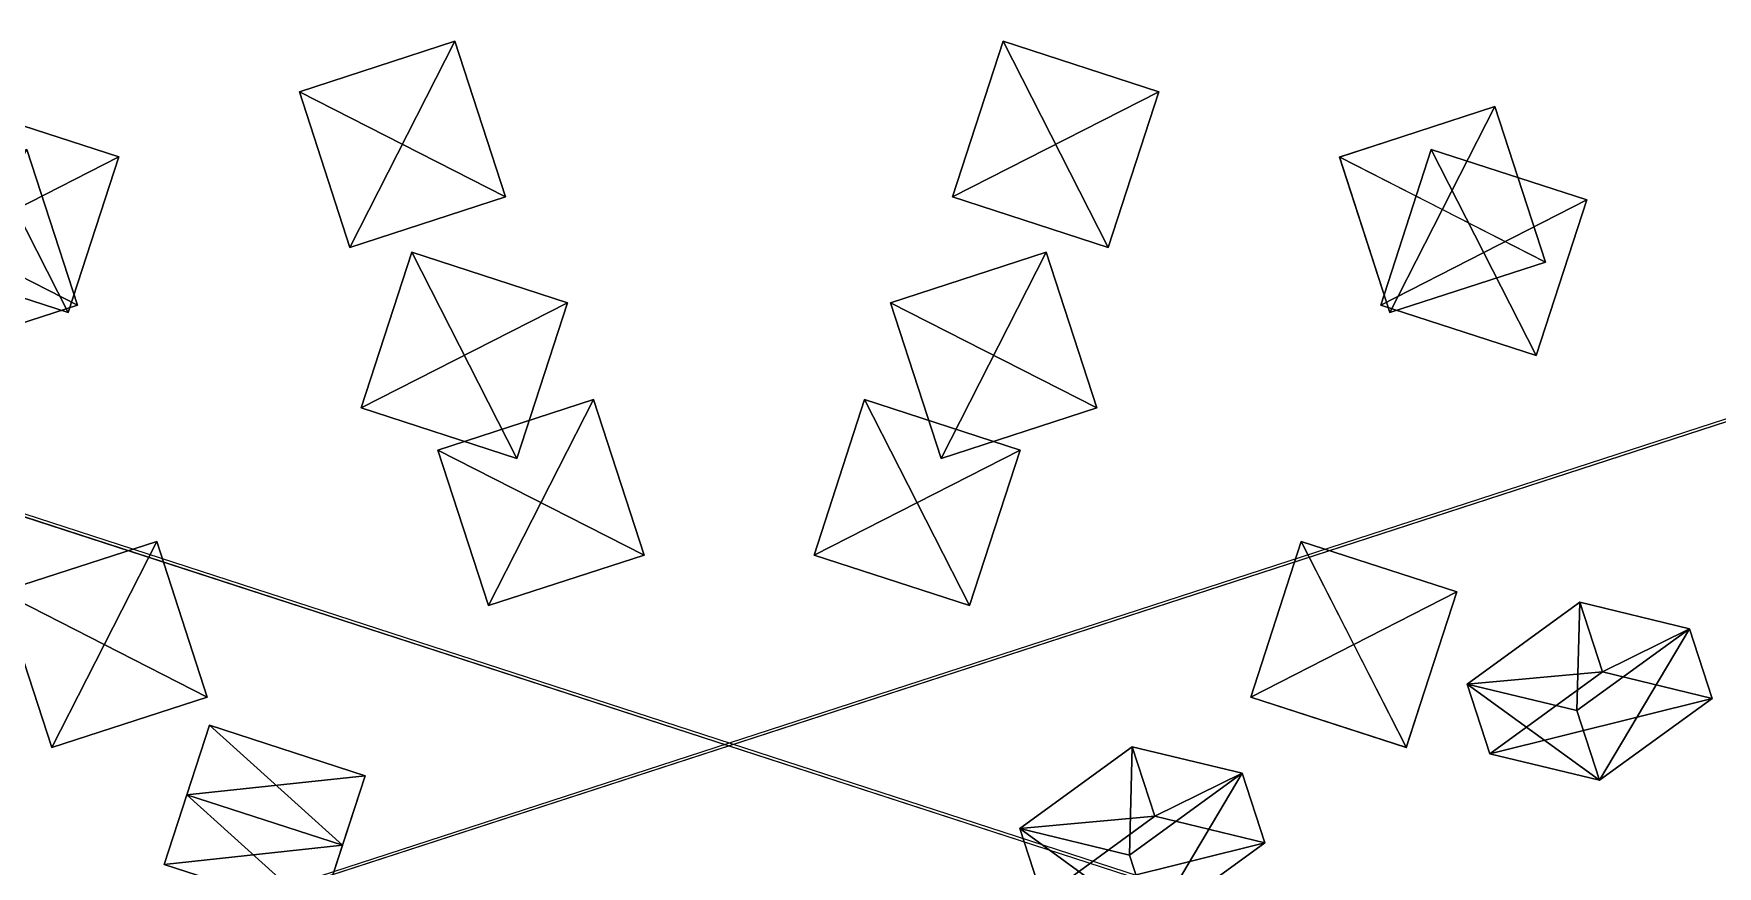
# Model space of a CAD drawing. Header units: metres. Extents: x -324 to 324, y -310 to 311.
# Drawn here: x -42.5 to 60.4, y -177.7 to -126.8 of the extents above; entities that cross this region are included whole.
import ezdxf

# ---------------------------------------------------------------- set-up
doc = ezdxf.new("R2010")
doc.units = ezdxf.units.M

msp = doc.modelspace()

# ---------------------------------------------------------------- linework, layer by layer
for p, q in [((-161.85385, -117.712006, -1261.8993), (61.75289, -190.36646, -1261.8992)), ((61.803394, -190.21127, -1262), (-161.8034, -117.557014, -1262)), ((-61.803432, -190.21129, -738), (161.80338, -117.55707, -738)), ((161.85379, -117.71214, -738.10077), (-61.75302, -190.36641, -738.10077))]:
    msp.add_line(p, q)
for points in [[(-100.0555, -307.9384, -938.3003), (-161.85385, -117.712006, -1261.8993), (61.75289, -190.36646, -1261.8992), (61.75299, -190.36635, -1261.899)], [(161.85379, -117.71214, -738.10077), (-61.75302, -190.36641, -738.10077), (-99.94661, -307.93274, -938.09595), (-99.94651, -307.93265, -938.0958)], [(161.85379, -117.71214, -738.10077), (-99.94661, -307.93274, -938.09595), (100.05529, -307.93845, -1061.6997), (100.05539, -307.93835, -1061.6996)], [(-23.171465, -139.85527, -734.5), (-26.261633, -130.3447, -734.5), (-16.751066, -127.25453, -734.5), (-16.750967, -127.25443, -734.4999)], [(-26.261633, -130.3447, -734.5), (-26.261633, -130.3447, -729.5), (-16.751066, -127.25453, -729.5), (-16.750967, -127.25443, -729.4999)], [(-13.660898, -136.7651, -729.5), (-16.751066, -127.25453, -729.5), (-26.261633, -130.3447, -729.5), (-26.261534, -130.34459, -729.4999)], [(-16.751066, -127.25453, -729.5), (-16.751066, -127.25453, -734.5), (-26.261633, -130.3447, -734.5), (-26.261534, -130.34459, -734.4999)], [(-16.751066, -127.25453, -734.5), (-13.660898, -136.7651, -734.5), (-23.171465, -139.85527, -734.5), (-23.171366, -139.85516, -734.4999)], [(-13.660898, -136.7651, -734.5), (-16.751066, -127.25453, -734.5), (-16.751066, -127.25453, -729.5), (-16.750967, -127.25443, -729.4999)], [(-16.751066, -127.25453, -729.5), (-13.660898, -136.7651, -729.5), (-13.660898, -136.7651, -734.5), (-13.660798, -136.765, -734.4999)], [(13.6608715, -136.76508, -1265.5), (16.751041, -127.2545, -1265.5), (16.751041, -127.2545, -1270.5), (16.75114, -127.2544, -1270.4999)], [(16.751041, -127.2545, -1265.5), (13.6608715, -136.76508, -1265.5), (23.171436, -139.85524, -1265.5), (23.171535, -139.85513, -1265.4999)], [(13.6608715, -136.76508, -1270.5), (16.751041, -127.2545, -1270.5), (26.261606, -130.34467, -1270.5), (26.261705, -130.34456, -1270.4999)], [(16.751041, -127.2545, -1270.5), (13.6608715, -136.76508, -1270.5), (13.6608715, -136.76508, -1265.5), (13.660972, -136.76497, -1265.4999)], [(23.171436, -139.85524, -1265.5), (26.261606, -130.34467, -1265.5), (16.751041, -127.2545, -1265.5), (16.75114, -127.2544, -1265.4999)], [(26.261606, -130.34467, -1265.5), (26.261606, -130.34467, -1270.5), (16.751041, -127.2545, -1270.5), (16.75114, -127.2544, -1270.4999)], [(16.751041, -127.2545, -1270.5), (16.751041, -127.2545, -1265.5), (26.261606, -130.34467, -1265.5), (26.261705, -130.34456, -1265.4999)], [(-23.171465, -139.85527, -729.5), (-26.261633, -130.3447, -729.5), (-26.261633, -130.3447, -734.5), (-26.261534, -130.34459, -734.4999)], [(-26.261633, -130.3447, -729.5), (-23.171465, -139.85527, -729.5), (-13.660898, -136.7651, -729.5), (-13.660798, -136.765, -729.4999)], [(-26.261633, -130.3447, -734.5), (-23.171465, -139.85527, -734.5), (-23.171465, -139.85527, -729.5), (-23.171366, -139.85516, -729.4999)], [(26.261606, -130.34467, -1270.5), (23.171436, -139.85524, -1270.5), (13.6608715, -136.76508, -1270.5), (13.660972, -136.76497, -1270.4999)], [(23.171436, -139.85524, -1270.5), (26.261606, -130.34467, -1270.5), (26.261606, -130.34467, -1265.5), (26.261705, -130.34456, -1265.4999)], [(26.261606, -130.34467, -1265.5), (23.171436, -139.85524, -1265.5), (23.171436, -139.85524, -1270.5), (23.171535, -139.85513, -1270.4999)], [(-46.816326, -131.23862, -1265.5), (-49.906498, -140.74919, -1265.5), (-40.39593, -143.83936, -1265.5), (-40.395832, -143.83925, -1265.4999)], [(-49.906498, -140.74919, -1270.5), (-46.816326, -131.23862, -1270.5), (-37.30576, -134.32878, -1270.5), (-37.30566, -134.32867, -1270.4999)], [(-40.39593, -143.83936, -1265.5), (-37.30576, -134.32878, -1265.5), (-46.816326, -131.23862, -1265.5), (-46.816227, -131.23851, -1265.4999)], [(-37.30576, -134.32878, -1265.5), (-37.30576, -134.32878, -1270.5), (-46.816326, -131.23862, -1270.5), (-46.816227, -131.23851, -1270.4999)], [(-46.816326, -131.23862, -1270.5), (-46.816326, -131.23862, -1265.5), (-37.30576, -134.32878, -1265.5), (-37.30566, -134.32867, -1265.4999)], [(40.395905, -143.83939, -734.5), (37.305737, -134.32881, -734.5), (46.8163, -131.23865, -734.5), (46.8164, -131.23854, -734.4999)], [(37.305737, -134.32881, -734.5), (37.305737, -134.32881, -729.5), (46.8163, -131.23865, -729.5), (46.8164, -131.23854, -729.4999)], [(49.906467, -140.74922, -729.5), (46.8163, -131.23865, -729.5), (37.305737, -134.32881, -729.5), (37.305836, -134.3287, -729.4999)], [(46.8163, -131.23865, -729.5), (46.8163, -131.23865, -734.5), (37.305737, -134.32881, -734.5), (37.305836, -134.3287, -734.4999)], [(46.8163, -131.23865, -734.5), (49.906467, -140.74922, -734.5), (40.395905, -143.83939, -734.5), (40.396004, -143.83928, -734.4999)], [(49.906467, -140.74922, -734.5), (46.8163, -131.23865, -734.5), (46.8163, -131.23865, -729.5), (46.8164, -131.23854, -729.4999)], [(46.8163, -131.23865, -729.5), (49.906467, -140.74922, -729.5), (49.906467, -140.74922, -734.5), (49.906567, -140.74911, -734.4999)], [(-39.834145, -143.37405, -729.5), (-42.924313, -133.86348, -729.5), (-52.434875, -136.95364, -729.5), (-52.434776, -136.95354, -729.4999)], [(-37.30576, -134.32878, -1270.5), (-40.39593, -143.83936, -1270.5), (-49.906498, -140.74919, -1270.5), (-49.9064, -140.74908, -1270.4999)], [(-42.924313, -133.86348, -734.5), (-39.834145, -143.37405, -734.5), (-49.344707, -146.46422, -734.5), (-49.34461, -146.46411, -734.4999)], [(-39.834145, -143.37405, -734.5), (-42.924313, -133.86348, -734.5), (-42.924313, -133.86348, -729.5), (-42.924213, -133.86337, -729.4999)], [(-42.924313, -133.86348, -729.5), (-39.834145, -143.37405, -729.5), (-39.834145, -143.37405, -734.5), (-39.834045, -143.37395, -734.4999)], [(-40.39593, -143.83936, -1270.5), (-37.30576, -134.32878, -1270.5), (-37.30576, -134.32878, -1265.5), (-37.30566, -134.32867, -1265.4999)], [(-37.30576, -134.32878, -1265.5), (-40.39593, -143.83936, -1265.5), (-40.39593, -143.83936, -1270.5), (-40.395832, -143.83925, -1270.4999)], [(40.395905, -143.83939, -729.5), (37.305737, -134.32881, -729.5), (37.305737, -134.32881, -734.5), (37.305836, -134.3287, -734.4999)], [(37.305737, -134.32881, -729.5), (40.395905, -143.83939, -729.5), (49.906467, -140.74922, -729.5), (49.906567, -140.74911, -729.4999)], [(37.305737, -134.32881, -734.5), (40.395905, -143.83939, -734.5), (40.395905, -143.83939, -729.5), (40.396004, -143.83928, -729.4999)], [(39.834106, -143.37404, -1265.5), (42.92428, -133.86346, -1265.5), (42.92428, -133.86346, -1270.5), (42.924377, -133.86336, -1270.4999)], [(42.92428, -133.86346, -1265.5), (39.834106, -143.37404, -1265.5), (49.344673, -146.4642, -1265.5), (49.344772, -146.4641, -1265.4999)], [(39.834106, -143.37404, -1270.5), (42.92428, -133.86346, -1270.5), (52.434845, -136.95363, -1270.5), (52.434944, -136.95352, -1270.4999)], [(42.92428, -133.86346, -1270.5), (39.834106, -143.37404, -1270.5), (39.834106, -143.37404, -1265.5), (39.834206, -143.37393, -1265.4999)], [(49.344673, -146.4642, -1265.5), (52.434845, -136.95363, -1265.5), (42.92428, -133.86346, -1265.5), (42.924377, -133.86336, -1265.4999)], [(52.434845, -136.95363, -1265.5), (52.434845, -136.95363, -1270.5), (42.92428, -133.86346, -1270.5), (42.924377, -133.86336, -1270.4999)], [(42.92428, -133.86346, -1270.5), (42.92428, -133.86346, -1265.5), (52.434845, -136.95363, -1265.5), (52.434944, -136.95352, -1265.4999)], [(-23.171465, -139.85527, -729.5), (-23.171465, -139.85527, -734.5), (-13.660898, -136.7651, -734.5), (-13.660798, -136.765, -734.4999)], [(-13.660898, -136.7651, -734.5), (-13.660898, -136.7651, -729.5), (-23.171465, -139.85527, -729.5), (-23.171366, -139.85516, -729.4999)], [(23.171436, -139.85524, -1270.5), (23.171436, -139.85524, -1265.5), (13.6608715, -136.76508, -1265.5), (13.660972, -136.76497, -1265.4999)], [(13.6608715, -136.76508, -1265.5), (13.6608715, -136.76508, -1270.5), (23.171436, -139.85524, -1270.5), (23.171535, -139.85513, -1270.4999)], [(-52.434875, -136.95364, -729.5), (-49.344707, -146.46422, -729.5), (-39.834145, -143.37405, -729.5), (-39.834045, -143.37395, -729.4999)], [(52.434845, -136.95363, -1270.5), (49.344673, -146.4642, -1270.5), (39.834106, -143.37404, -1270.5), (39.834206, -143.37393, -1270.4999)], [(49.344673, -146.4642, -1270.5), (52.434845, -136.95363, -1270.5), (52.434845, -136.95363, -1265.5), (52.434944, -136.95352, -1265.4999)], [(52.434845, -136.95363, -1265.5), (49.344673, -146.4642, -1265.5), (49.344673, -146.4642, -1270.5), (49.344772, -146.4641, -1270.4999)], [(-40.39593, -143.83936, -1270.5), (-40.39593, -143.83936, -1265.5), (-49.906498, -140.74919, -1265.5), (-49.9064, -140.74908, -1265.4999)], [(-49.906498, -140.74919, -1265.5), (-49.906498, -140.74919, -1270.5), (-40.39593, -143.83936, -1270.5), (-40.395832, -143.83925, -1270.4999)], [(-22.478025, -149.66124, -1265.5), (-19.387856, -140.15067, -1265.5), (-19.387856, -140.15067, -1270.5), (-19.387756, -140.15056, -1270.4999)], [(-19.387856, -140.15067, -1265.5), (-22.478025, -149.66124, -1265.5), (-12.967461, -152.7514, -1265.5), (-12.9673605, -152.7513, -1265.4999)], [(-22.478025, -149.66124, -1270.5), (-19.387856, -140.15067, -1270.5), (-9.877291, -143.24083, -1270.5), (-9.877191, -143.24072, -1270.4999)], [(-19.387856, -140.15067, -1270.5), (-22.478025, -149.66124, -1270.5), (-22.478025, -149.66124, -1265.5), (-22.477926, -149.66113, -1265.4999)], [(-12.967461, -152.7514, -1265.5), (-9.877291, -143.24083, -1265.5), (-19.387856, -140.15067, -1265.5), (-19.387756, -140.15056, -1265.4999)], [(-9.877291, -143.24083, -1265.5), (-9.877291, -143.24083, -1270.5), (-19.387856, -140.15067, -1270.5), (-19.387756, -140.15056, -1270.4999)], [(-19.387856, -140.15067, -1270.5), (-19.387856, -140.15067, -1265.5), (-9.877291, -143.24083, -1265.5), (-9.877191, -143.24072, -1265.4999)], [(12.96743, -152.75143, -734.5), (9.877262, -143.24086, -734.5), (19.387829, -140.1507, -734.5), (19.387928, -140.15059, -734.4999)], [(9.877262, -143.24086, -734.5), (9.877262, -143.24086, -729.5), (19.387829, -140.1507, -729.5), (19.387928, -140.15059, -729.4999)], [(22.477997, -149.66127, -729.5), (19.387829, -140.1507, -729.5), (9.877262, -143.24086, -729.5), (9.877362, -143.24075, -729.4999)], [(19.387829, -140.1507, -729.5), (19.387829, -140.1507, -734.5), (9.877262, -143.24086, -734.5), (9.877362, -143.24075, -734.4999)], [(19.387829, -140.1507, -734.5), (22.477997, -149.66127, -734.5), (12.96743, -152.75143, -734.5), (12.96753, -152.75133, -734.4999)], [(22.477997, -149.66127, -734.5), (19.387829, -140.1507, -734.5), (19.387829, -140.1507, -729.5), (19.387928, -140.15059, -729.4999)], [(19.387829, -140.1507, -729.5), (22.477997, -149.66127, -729.5), (22.477997, -149.66127, -734.5), (22.478096, -149.66116, -734.4999)], [(40.395905, -143.83939, -729.5), (40.395905, -143.83939, -734.5), (49.906467, -140.74922, -734.5), (49.906567, -140.74911, -734.4999)], [(49.906467, -140.74922, -734.5), (49.906467, -140.74922, -729.5), (40.395905, -143.83939, -729.5), (40.396004, -143.83928, -729.4999)], [(-49.344707, -146.46422, -729.5), (-49.344707, -146.46422, -734.5), (-39.834145, -143.37405, -734.5), (-39.834045, -143.37395, -734.4999)], [(-39.834145, -143.37405, -734.5), (-39.834145, -143.37405, -729.5), (-49.344707, -146.46422, -729.5), (-49.34461, -146.46411, -729.4999)], [(-9.877291, -143.24083, -1270.5), (-12.967461, -152.7514, -1270.5), (-22.478025, -149.66124, -1270.5), (-22.477926, -149.66113, -1270.4999)], [(-12.967461, -152.7514, -1270.5), (-9.877291, -143.24083, -1270.5), (-9.877291, -143.24083, -1265.5), (-9.877191, -143.24072, -1265.4999)], [(-9.877291, -143.24083, -1265.5), (-12.967461, -152.7514, -1265.5), (-12.967461, -152.7514, -1270.5), (-12.9673605, -152.7513, -1270.4999)], [(12.96743, -152.75143, -729.5), (9.877262, -143.24086, -729.5), (9.877262, -143.24086, -734.5), (9.877362, -143.24075, -734.4999)], [(9.877262, -143.24086, -729.5), (12.96743, -152.75143, -729.5), (22.477997, -149.66127, -729.5), (22.478096, -149.66116, -729.4999)], [(9.877262, -143.24086, -734.5), (12.96743, -152.75143, -734.5), (12.96743, -152.75143, -729.5), (12.96753, -152.75133, -729.4999)], [(49.344673, -146.4642, -1270.5), (49.344673, -146.4642, -1265.5), (39.834106, -143.37404, -1265.5), (39.834206, -143.37393, -1265.4999)], [(39.834106, -143.37404, -1265.5), (39.834106, -143.37404, -1270.5), (49.344673, -146.4642, -1270.5), (49.344772, -146.4641, -1270.4999)], [(-14.705938, -161.74306, -734.5), (-17.796106, -152.23248, -734.5), (-8.28554, -149.14232, -734.5), (-8.2854395, -149.14221, -734.4999)], [(-17.796106, -152.23248, -734.5), (-17.796106, -152.23248, -729.5), (-8.28554, -149.14232, -729.5), (-8.2854395, -149.14221, -729.4999)], [(-5.195372, -158.6529, -729.5), (-8.28554, -149.14232, -729.5), (-17.796106, -152.23248, -729.5), (-17.796007, -152.23238, -729.4999)], [(-8.28554, -149.14232, -729.5), (-8.28554, -149.14232, -734.5), (-17.796106, -152.23248, -734.5), (-17.796007, -152.23238, -734.4999)], [(-8.28554, -149.14232, -734.5), (-5.195372, -158.6529, -734.5), (-14.705938, -161.74306, -734.5), (-14.705838, -161.74295, -734.4999)], [(-5.195372, -158.6529, -734.5), (-8.28554, -149.14232, -734.5), (-8.28554, -149.14232, -729.5), (-8.2854395, -149.14221, -729.4999)], [(-8.28554, -149.14232, -729.5), (-5.195372, -158.6529, -729.5), (-5.195372, -158.6529, -734.5), (-5.195272, -158.65279, -734.4999)], [(5.1953406, -158.65286, -1265.5), (8.285511, -149.14229, -1265.5), (8.285511, -149.14229, -1270.5), (8.285611, -149.14218, -1270.4999)], [(8.285511, -149.14229, -1265.5), (5.1953406, -158.65286, -1265.5), (14.705906, -161.74303, -1265.5), (14.706006, -161.74292, -1265.4999)], [(5.1953406, -158.65286, -1270.5), (8.285511, -149.14229, -1270.5), (17.796076, -152.23245, -1270.5), (17.796175, -152.23235, -1270.4999)], [(8.285511, -149.14229, -1270.5), (5.1953406, -158.65286, -1270.5), (5.1953406, -158.65286, -1265.5), (5.195441, -158.65276, -1265.4999)], [(14.705906, -161.74303, -1265.5), (17.796076, -152.23245, -1265.5), (8.285511, -149.14229, -1265.5), (8.285611, -149.14218, -1265.4999)], [(17.796076, -152.23245, -1265.5), (17.796076, -152.23245, -1270.5), (8.285511, -149.14229, -1270.5), (8.285611, -149.14218, -1270.4999)], [(8.285511, -149.14229, -1270.5), (8.285511, -149.14229, -1265.5), (17.796076, -152.23245, -1265.5), (17.796175, -152.23235, -1265.4999)], [(-12.967461, -152.7514, -1270.5), (-12.967461, -152.7514, -1265.5), (-22.478025, -149.66124, -1265.5), (-22.477926, -149.66113, -1265.4999)], [(-22.478025, -149.66124, -1265.5), (-22.478025, -149.66124, -1270.5), (-12.967461, -152.7514, -1270.5), (-12.9673605, -152.7513, -1270.4999)], [(12.96743, -152.75143, -729.5), (12.96743, -152.75143, -734.5), (22.477997, -149.66127, -734.5), (22.478096, -149.66116, -734.4999)], [(22.477997, -149.66127, -734.5), (22.477997, -149.66127, -729.5), (12.96743, -152.75143, -729.5), (12.96753, -152.75133, -729.4999)], [(-14.705938, -161.74306, -729.5), (-17.796106, -152.23248, -729.5), (-17.796106, -152.23248, -734.5), (-17.796007, -152.23238, -734.4999)], [(-17.796106, -152.23248, -729.5), (-14.705938, -161.74306, -729.5), (-5.195372, -158.6529, -729.5), (-5.195272, -158.65279, -729.4999)], [(-17.796106, -152.23248, -734.5), (-14.705938, -161.74306, -734.5), (-14.705938, -161.74306, -729.5), (-14.705838, -161.74295, -729.4999)], [(17.796076, -152.23245, -1270.5), (14.705906, -161.74303, -1270.5), (5.1953406, -158.65286, -1270.5), (5.195441, -158.65276, -1270.4999)], [(14.705906, -161.74303, -1270.5), (17.796076, -152.23245, -1270.5), (17.796076, -152.23245, -1265.5), (17.796175, -152.23235, -1265.4999)], [(17.796076, -152.23245, -1265.5), (14.705906, -161.74303, -1265.5), (14.705906, -161.74303, -1270.5), (14.706006, -161.74292, -1270.4999)], [(-41.39973, -170.41638, -734.5), (-44.4899, -160.9058, -734.5), (-34.979336, -157.81564, -734.5), (-34.979237, -157.81554, -734.4999)], [(-44.4899, -160.9058, -734.5), (-44.4899, -160.9058, -729.5), (-34.979336, -157.81564, -729.5), (-34.979237, -157.81554, -729.4999)], [(-31.889166, -167.32622, -729.5), (-34.979336, -157.81564, -729.5), (-44.4899, -160.9058, -729.5), (-44.4898, -160.9057, -729.4999)], [(-34.979336, -157.81564, -729.5), (-34.979336, -157.81564, -734.5), (-44.4899, -160.9058, -734.5), (-44.4898, -160.9057, -734.4999)], [(-34.979336, -157.81564, -734.5), (-31.889166, -167.32622, -734.5), (-41.39973, -170.41638, -734.5), (-41.39963, -170.41628, -734.4999)], [(-31.889166, -167.32622, -734.5), (-34.979336, -157.81564, -734.5), (-34.979336, -157.81564, -729.5), (-34.979237, -157.81554, -729.4999)], [(-34.979336, -157.81564, -729.5), (-31.889166, -167.32622, -729.5), (-31.889166, -167.32622, -734.5), (-31.889067, -167.32611, -734.4999)], [(31.889132, -167.3262, -1265.5), (34.9793, -157.81563, -1265.5), (34.9793, -157.81563, -1270.5), (34.9794, -157.81552, -1270.4999)], [(34.9793, -157.81563, -1265.5), (31.889132, -167.3262, -1265.5), (41.399696, -170.41637, -1265.5), (41.399796, -170.41626, -1265.4999)], [(31.889132, -167.3262, -1270.5), (34.9793, -157.81563, -1270.5), (44.48987, -160.90579, -1270.5), (44.489967, -160.90569, -1270.4999)], [(34.9793, -157.81563, -1270.5), (31.889132, -167.3262, -1270.5), (31.889132, -167.3262, -1265.5), (31.88923, -167.3261, -1265.4999)], [(41.399696, -170.41637, -1265.5), (44.48987, -160.90579, -1265.5), (34.9793, -157.81563, -1265.5), (34.9794, -157.81552, -1265.4999)], [(44.48987, -160.90579, -1265.5), (44.48987, -160.90579, -1270.5), (34.9793, -157.81563, -1270.5), (34.9794, -157.81552, -1270.4999)], [(34.9793, -157.81563, -1270.5), (34.9793, -157.81563, -1265.5), (44.48987, -160.90579, -1265.5), (44.489967, -160.90569, -1265.4999)], [(-14.705938, -161.74306, -729.5), (-14.705938, -161.74306, -734.5), (-5.195372, -158.6529, -734.5), (-5.195272, -158.65279, -734.4999)], [(-5.195372, -158.6529, -734.5), (-5.195372, -158.6529, -729.5), (-14.705938, -161.74306, -729.5), (-14.705838, -161.74295, -729.4999)], [(14.705906, -161.74303, -1270.5), (14.705906, -161.74303, -1265.5), (5.1953406, -158.65286, -1265.5), (5.195441, -158.65276, -1265.4999)], [(5.1953406, -158.65286, -1265.5), (5.1953406, -158.65286, -1270.5), (14.705906, -161.74303, -1270.5), (14.706006, -161.74292, -1270.4999)], [(-41.39973, -170.41638, -729.5), (-44.4899, -160.9058, -729.5), (-44.4899, -160.9058, -734.5), (-44.4898, -160.9057, -734.4999)], [(-44.4899, -160.9058, -729.5), (-41.39973, -170.41638, -729.5), (-31.889166, -167.32622, -729.5), (-31.889067, -167.32611, -729.4999)], [(-44.4899, -160.9058, -734.5), (-41.39973, -170.41638, -734.5), (-41.39973, -170.41638, -729.5), (-41.39963, -170.41628, -729.4999)], [(44.48987, -160.90579, -1270.5), (41.399696, -170.41637, -1270.5), (31.889132, -167.3262, -1270.5), (31.88923, -167.3261, -1270.4999)], [(41.399696, -170.41637, -1270.5), (44.48987, -160.90579, -1270.5), (44.48987, -160.90579, -1265.5), (44.489967, -160.90569, -1265.4999)], [(44.48987, -160.90579, -1265.5), (41.399696, -170.41637, -1265.5), (41.399696, -170.41637, -1270.5), (41.399796, -170.41626, -1270.4999)], [(51.82694, -168.15881, -758.2268), (45.118626, -166.53387, -750.9909), (52.000454, -161.53363, -745.7337), (52.000553, -161.53352, -745.7336)], [(53.38239, -165.78677, -743.49744), (52.000454, -161.53363, -745.7337), (45.118626, -166.53387, -750.9909), (45.118725, -166.53377, -750.9908)], [(52.000454, -161.53363, -745.7337), (58.70877, -163.15857, -752.9696), (51.82694, -168.15881, -758.2268), (51.827038, -168.1587, -758.2267)], [(58.70877, -163.15857, -752.9696), (52.000454, -161.53363, -745.7337), (53.38239, -165.78677, -743.49744), (53.38249, -165.78667, -743.4973)], [(53.208874, -172.41196, -755.99054), (51.82694, -168.15881, -758.2268), (58.70877, -163.15857, -752.9696), (58.70887, -163.15846, -752.9695)], [(58.70877, -163.15857, -752.9696), (60.090702, -167.41171, -750.73334), (53.208874, -172.41196, -755.99054), (53.208973, -172.41185, -755.9904)], [(53.38239, -165.78677, -743.49744), (60.090702, -167.41171, -750.73334), (58.70877, -163.15857, -752.9696), (58.70887, -163.15846, -752.9695)], [(45.118626, -166.53387, -750.9909), (46.500557, -170.78702, -748.75464), (53.38239, -165.78677, -743.49744), (53.38249, -165.78667, -743.4973)], [(53.208874, -172.41196, -755.99054), (46.500557, -170.78702, -748.75464), (45.118626, -166.53387, -750.9909), (45.118725, -166.53377, -750.9908)], [(45.118626, -166.53387, -750.9909), (51.82694, -168.15881, -758.2268), (53.208874, -172.41196, -755.99054), (53.208973, -172.41185, -755.9904)], [(60.090702, -167.41171, -750.73334), (53.38239, -165.78677, -743.49744), (46.500557, -170.78702, -748.75464), (46.500656, -170.78691, -748.7545)], [(-41.39973, -170.41638, -729.5), (-41.39973, -170.41638, -734.5), (-31.889166, -167.32622, -734.5), (-31.889067, -167.32611, -734.4999)], [(-31.889166, -167.32622, -734.5), (-31.889166, -167.32622, -729.5), (-41.39973, -170.41638, -729.5), (-41.39963, -170.41628, -729.4999)], [(41.399696, -170.41637, -1270.5), (41.399696, -170.41637, -1265.5), (31.889132, -167.3262, -1265.5), (31.88923, -167.3261, -1265.4999)], [(31.889132, -167.3262, -1265.5), (31.889132, -167.3262, -1270.5), (41.399696, -170.41637, -1270.5), (41.399796, -170.41626, -1270.4999)], [(46.500557, -170.78702, -748.75464), (53.208874, -172.41196, -755.99054), (60.090702, -167.41171, -750.73334), (60.0908, -167.4116, -750.7332)], [(-31.753883, -169.04291, -1252.4961), (-33.13599, -173.29657, -1243.552), (-23.625427, -176.38675, -1243.552), (-23.625328, -176.38664, -1243.5519)], [(-33.13599, -173.29657, -1243.552), (-31.753883, -169.04291, -1252.4961), (-33.13582, -173.29605, -1254.7324), (-33.13572, -173.29594, -1254.7323)], [(-33.13582, -173.29605, -1254.7324), (-31.753883, -169.04291, -1252.4961), (-22.24332, -172.13309, -1252.4961), (-22.243221, -172.13298, -1252.496)], [(-23.625427, -176.38675, -1243.552), (-22.24332, -172.13309, -1252.4961), (-31.753883, -169.04291, -1252.4961), (-31.753784, -169.0428, -1252.496)], [(24.477518, -176.98532, -758.1129), (17.769205, -175.36038, -750.877), (24.651035, -170.36014, -745.6198), (24.651134, -170.36003, -745.6197)], [(26.032969, -174.61328, -743.38354), (24.651035, -170.36014, -745.6198), (17.769205, -175.36038, -750.877), (17.769304, -175.36028, -750.8769)], [(24.651035, -170.36014, -745.6198), (31.35935, -171.98508, -752.8557), (24.477518, -176.98532, -758.1129), (24.477617, -176.98521, -758.1128)], [(31.35935, -171.98508, -752.8557), (24.651035, -170.36014, -745.6198), (26.032969, -174.61328, -743.38354), (26.033068, -174.61317, -743.3834)], [(-22.24332, -172.13309, -1252.4961), (-23.625256, -176.38623, -1254.7324), (-33.13582, -173.29605, -1254.7324), (-33.13572, -173.29594, -1254.7323)], [(-25.007362, -180.6399, -1245.7883), (-23.625256, -176.38623, -1254.7324), (-22.24332, -172.13309, -1252.4961), (-22.243221, -172.13298, -1252.496)], [(-22.24332, -172.13309, -1252.4961), (-23.625427, -176.38675, -1243.552), (-25.007362, -180.6399, -1245.7883), (-25.007263, -180.63979, -1245.7882)], [(25.859451, -181.23846, -755.87665), (24.477518, -176.98532, -758.1129), (31.35935, -171.98508, -752.8557), (31.35945, -171.98497, -752.8556)], [(31.35935, -171.98508, -752.8557), (32.741283, -176.23822, -750.61945), (25.859451, -181.23846, -755.87665), (25.85955, -181.23836, -755.8765)], [(26.032969, -174.61328, -743.38354), (32.741283, -176.23822, -750.61945), (31.35935, -171.98508, -752.8557), (31.35945, -171.98497, -752.8556)], [(-34.517925, -177.54971, -1245.7883), (-33.13582, -173.29605, -1254.7324), (-23.625256, -176.38623, -1254.7324), (-23.625156, -176.38612, -1254.7323)], [(-33.13582, -173.29605, -1254.7324), (-34.517925, -177.54971, -1245.7883), (-33.13599, -173.29657, -1243.552), (-33.13589, -173.29646, -1243.5519)], [(-33.13599, -173.29657, -1243.552), (-34.517925, -177.54971, -1245.7883), (-25.007362, -180.6399, -1245.7883), (-25.007263, -180.63979, -1245.7882)], [(-25.007362, -180.6399, -1245.7883), (-23.625427, -176.38675, -1243.552), (-33.13599, -173.29657, -1243.552), (-33.13589, -173.29646, -1243.5519)], [(17.769205, -175.36038, -750.877), (19.151136, -179.61353, -748.64075), (26.032969, -174.61328, -743.38354), (26.033068, -174.61317, -743.3834)], [(32.741283, -176.23822, -750.61945), (26.032969, -174.61328, -743.38354), (19.151136, -179.61353, -748.64075), (19.151236, -179.61342, -748.6406)], [(25.859451, -181.23846, -755.87665), (19.151136, -179.61353, -748.64075), (17.769205, -175.36038, -750.877), (17.769304, -175.36028, -750.8769)], [(17.769205, -175.36038, -750.877), (24.477518, -176.98532, -758.1129), (25.859451, -181.23846, -755.87665), (25.85955, -181.23836, -755.8765)], [(-23.625256, -176.38623, -1254.7324), (-25.007362, -180.6399, -1245.7883), (-34.517925, -177.54971, -1245.7883), (-34.517826, -177.5496, -1245.7882)], [(19.151136, -179.61353, -748.64075), (25.859451, -181.23846, -755.87665), (32.741283, -176.23822, -750.61945), (32.741383, -176.23811, -750.6193)]]:
    msp.add_3dface(points)

doc.saveas('drawing.dxf')
